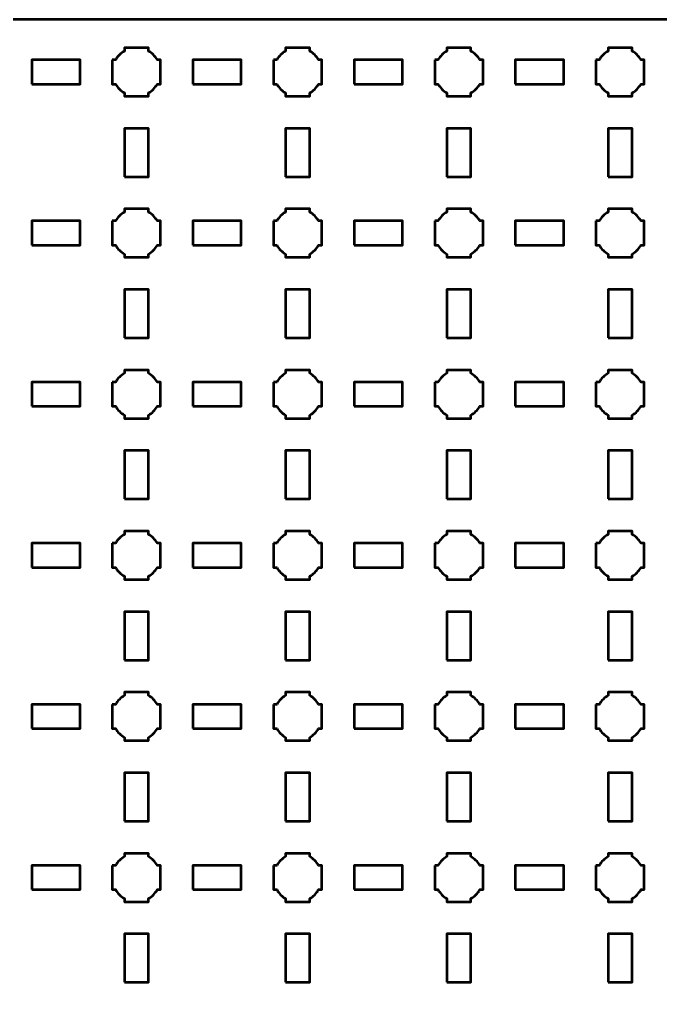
# Model space of a CAD drawing. Header units: centimetres. Extents: x -40.1 to 19.1, y -39.5 to 9.8.
# Drawn here: x -18.95 to -11, y -2.35 to 9.8 of the extents above; entities that cross this region are included whole.
import ezdxf

# ---------------------------------------------------------------- set-up
doc = ezdxf.new("R2010")
doc.units = ezdxf.units.CM
doc.header["$MEASUREMENT"] = 0
doc.layers.add('Layer 1', color=7, linetype='Continuous')

msp = doc.modelspace()

# ---------------------------------------------------------------- linework, layer by layer
at = {"layer": 'Layer 1', "color": 250, "lineweight": 53}
for points in [[(-18.8, 9), (-18.2, 9), (-18.2, 9.3), (-18.8, 9.3), (-18.8, 9)], [(-16.8, 9), (-16.2, 9), (-16.2, 9.3), (-16.8, 9.3), (-16.8, 9)], [(-14.8, 9), (-14.2, 9), (-14.2, 9.3), (-14.8, 9.3), (-14.8, 9)], [(-12.8, 9), (-12.2, 9), (-12.2, 9.3), (-12.8, 9.3), (-12.8, 9)], [(-17.65, 7.85), (-17.35, 7.85), (-17.35, 8.45), (-17.65, 8.45), (-17.65, 7.85)], [(-15.65, 7.85), (-15.35, 7.85), (-15.35, 8.45), (-15.65, 8.45), (-15.65, 7.85)], [(-13.65, 7.85), (-13.35, 7.85), (-13.35, 8.45), (-13.65, 8.45), (-13.65, 7.85)], [(-11.65, 7.85), (-11.35, 7.85), (-11.35, 8.45), (-11.65, 8.45), (-11.65, 7.85)], [(-18.8, 7), (-18.2, 7), (-18.2, 7.3), (-18.8, 7.3), (-18.8, 7)], [(-16.8, 7), (-16.2, 7), (-16.2, 7.3), (-16.8, 7.3), (-16.8, 7)], [(-14.8, 7), (-14.2, 7), (-14.2, 7.3), (-14.8, 7.3), (-14.8, 7)], [(-12.8, 7), (-12.2, 7), (-12.2, 7.3), (-12.8, 7.3), (-12.8, 7)], [(-17.65, 5.85), (-17.35, 5.85), (-17.35, 6.45), (-17.65, 6.45), (-17.65, 5.85)], [(-15.65, 5.85), (-15.35, 5.85), (-15.35, 6.45), (-15.65, 6.45), (-15.65, 5.85)], [(-13.65, 5.85), (-13.35, 5.85), (-13.35, 6.45), (-13.65, 6.45), (-13.65, 5.85)], [(-11.65, 5.85), (-11.35, 5.85), (-11.35, 6.45), (-11.65, 6.45), (-11.65, 5.85)], [(-18.8, 5), (-18.2, 5), (-18.2, 5.3), (-18.8, 5.3), (-18.8, 5)], [(-16.8, 5), (-16.2, 5), (-16.2, 5.3), (-16.8, 5.3), (-16.8, 5)], [(-14.8, 5), (-14.2, 5), (-14.2, 5.3), (-14.8, 5.3), (-14.8, 5)], [(-12.8, 5), (-12.2, 5), (-12.2, 5.3), (-12.8, 5.3), (-12.8, 5)], [(-17.65, 3.85), (-17.35, 3.85), (-17.35, 4.45), (-17.65, 4.45), (-17.65, 3.85)], [(-15.65, 3.85), (-15.35, 3.85), (-15.35, 4.45), (-15.65, 4.45), (-15.65, 3.85)], [(-13.65, 3.85), (-13.35, 3.85), (-13.35, 4.45), (-13.65, 4.45), (-13.65, 3.85)], [(-11.65, 3.85), (-11.35, 3.85), (-11.35, 4.45), (-11.65, 4.45), (-11.65, 3.85)], [(-18.8, 3), (-18.2, 3), (-18.2, 3.3), (-18.8, 3.3), (-18.8, 3)], [(-16.8, 3), (-16.2, 3), (-16.2, 3.3), (-16.8, 3.3), (-16.8, 3)], [(-14.8, 3), (-14.2, 3), (-14.2, 3.3), (-14.8, 3.3), (-14.8, 3)], [(-12.8, 3), (-12.2, 3), (-12.2, 3.3), (-12.8, 3.3), (-12.8, 3)], [(-17.65, 1.85), (-17.35, 1.85), (-17.35, 2.45), (-17.65, 2.45), (-17.65, 1.85)], [(-15.65, 1.85), (-15.35, 1.85), (-15.35, 2.45), (-15.65, 2.45), (-15.65, 1.85)], [(-13.65, 1.85), (-13.35, 1.85), (-13.35, 2.45), (-13.65, 2.45), (-13.65, 1.85)], [(-11.65, 1.85), (-11.35, 1.85), (-11.35, 2.45), (-11.65, 2.45), (-11.65, 1.85)], [(-18.8, 1), (-18.2, 1), (-18.2, 1.3), (-18.8, 1.3), (-18.8, 1)], [(-16.8, 1), (-16.2, 1), (-16.2, 1.3), (-16.8, 1.3), (-16.8, 1)], [(-14.8, 1), (-14.2, 1), (-14.2, 1.3), (-14.8, 1.3), (-14.8, 1)], [(-12.8, 1), (-12.2, 1), (-12.2, 1.3), (-12.8, 1.3), (-12.8, 1)], [(-17.65, -0.15), (-17.35, -0.15), (-17.35, 0.45), (-17.65, 0.45), (-17.65, -0.15)], [(-15.65, -0.15), (-15.35, -0.15), (-15.35, 0.45), (-15.65, 0.45), (-15.65, -0.15)], [(-13.65, -0.15), (-13.35, -0.15), (-13.35, 0.45), (-13.65, 0.45), (-13.65, -0.15)], [(-11.65, -0.15), (-11.35, -0.15), (-11.35, 0.45), (-11.65, 0.45), (-11.65, -0.15)], [(-18.8, -1), (-18.2, -1), (-18.2, -0.7), (-18.8, -0.7), (-18.8, -1)], [(-16.8, -1), (-16.2, -1), (-16.2, -0.7), (-16.8, -0.7), (-16.8, -1)], [(-14.8, -1), (-14.2, -1), (-14.2, -0.7), (-14.8, -0.7), (-14.8, -1)], [(-12.8, -1), (-12.2, -1), (-12.2, -0.7), (-12.8, -0.7), (-12.8, -1)], [(-17.65, -2.15), (-17.35, -2.15), (-17.35, -1.55), (-17.65, -1.55), (-17.65, -2.15)], [(-15.65, -2.15), (-15.35, -2.15), (-15.35, -1.55), (-15.65, -1.55), (-15.65, -2.15)], [(-13.65, -2.15), (-13.35, -2.15), (-13.35, -1.55), (-13.65, -1.55), (-13.65, -2.15)], [(-11.65, -2.15), (-11.35, -2.15), (-11.35, -1.55), (-11.65, -1.55), (-11.65, -2.15)]]:
    msp.add_lwpolyline(points, close=True, dxfattribs=at)
msp.add_open_spline([(-40.15, -39), (-40.15, -39), (-40.15, 9.3), (-40.15, 9.3), (-40.15, 9.3), (-40.15, 9.57609), (-39.92609, 9.8), (-39.65, 9.8), (-39.65, 9.8), (-39.65, 9.8), (18.65, 9.8), (18.65, 9.8), (18.65, 9.8), (18.92609, 9.8), (19.15, 9.57609), (19.15, 9.3), (19.15, 9.3), (19.15, 9.3), (19.15, -39), (19.15, -39), (19.15, -39), (19.15, -39.27609), (18.92609, -39.5), (18.65, -39.5), (18.65, -39.5), (18.65, -39.5), (-39.65, -39.5), (-39.65, -39.5), (-39.65, -39.5), (-39.92609, -39.5), (-40.15, -39.27609), (-40.15, -39)], degree=3, knots=[0, 0, 0, 0, 0.125, 0.125, 0.125, 0.125, 0.25, 0.25, 0.25, 0.25, 0.375, 0.375, 0.375, 0.375, 0.5, 0.5, 0.5, 0.5, 0.625, 0.625, 0.625, 0.625, 0.75, 0.75, 0.75, 0.75, 0.875, 0.875, 0.875, 0.875, 1, 1, 1, 1], dxfattribs=at)
at = {"layer": 'Layer 1', "lineweight": 53}
for points in [[(-17.8, 9.3), (-17.8, 9.3), (-17.75985, 9.3), (-17.75985, 9.3), (-17.75985, 9.3), (-17.7335, 9.34553), (-17.69553, 9.3835), (-17.65, 9.40985), (-17.65, 9.40985), (-17.65, 9.40985), (-17.65, 9.45), (-17.65, 9.45), (-17.65, 9.45), (-17.65, 9.45), (-17.5, 9.45), (-17.5, 9.45), (-17.5, 9.45), (-17.5, 9.45), (-17.35, 9.45), (-17.35, 9.45), (-17.35, 9.45), (-17.35, 9.45), (-17.35, 9.40985), (-17.35, 9.40985), (-17.35, 9.40985), (-17.30447, 9.3835), (-17.2665, 9.34553), (-17.24015, 9.3), (-17.24015, 9.3), (-17.24015, 9.3), (-17.2, 9.3), (-17.2, 9.3), (-17.2, 9.3), (-17.2, 9.3), (-17.2, 9.15), (-17.2, 9.15), (-17.2, 9.15), (-17.2, 9.15), (-17.2, 9), (-17.2, 9), (-17.2, 9), (-17.2, 9), (-17.24015, 9), (-17.24015, 9), (-17.24015, 9), (-17.2665, 8.95447), (-17.30447, 8.9165), (-17.35, 8.89015), (-17.35, 8.89015), (-17.35, 8.89015), (-17.35, 8.85), (-17.35, 8.85), (-17.35, 8.85), (-17.35, 8.85), (-17.5, 8.85), (-17.5, 8.85), (-17.5, 8.85), (-17.5, 8.85), (-17.65, 8.85), (-17.65, 8.85), (-17.65, 8.85), (-17.65, 8.85), (-17.65, 8.89015), (-17.65, 8.89015), (-17.65, 8.89015), (-17.69553, 8.9165), (-17.7335, 8.95447), (-17.75985, 9), (-17.75985, 9), (-17.75985, 9), (-17.8, 9), (-17.8, 9), (-17.8, 9), (-17.8, 9), (-17.8, 9.15), (-17.8, 9.15), (-17.8, 9.15), (-17.8, 9.15), (-17.8, 9.3), (-17.8, 9.3)], [(-15.8, 9.3), (-15.8, 9.3), (-15.75985, 9.3), (-15.75985, 9.3), (-15.75985, 9.3), (-15.7335, 9.34553), (-15.69553, 9.3835), (-15.65, 9.40985), (-15.65, 9.40985), (-15.65, 9.40985), (-15.65, 9.45), (-15.65, 9.45), (-15.65, 9.45), (-15.65, 9.45), (-15.5, 9.45), (-15.5, 9.45), (-15.5, 9.45), (-15.5, 9.45), (-15.35, 9.45), (-15.35, 9.45), (-15.35, 9.45), (-15.35, 9.45), (-15.35, 9.40985), (-15.35, 9.40985), (-15.35, 9.40985), (-15.30447, 9.3835), (-15.2665, 9.34553), (-15.24015, 9.3), (-15.24015, 9.3), (-15.24015, 9.3), (-15.2, 9.3), (-15.2, 9.3), (-15.2, 9.3), (-15.2, 9.3), (-15.2, 9.15), (-15.2, 9.15), (-15.2, 9.15), (-15.2, 9.15), (-15.2, 9), (-15.2, 9), (-15.2, 9), (-15.2, 9), (-15.24015, 9), (-15.24015, 9), (-15.24015, 9), (-15.2665, 8.95447), (-15.30447, 8.9165), (-15.35, 8.89015), (-15.35, 8.89015), (-15.35, 8.89015), (-15.35, 8.85), (-15.35, 8.85), (-15.35, 8.85), (-15.35, 8.85), (-15.5, 8.85), (-15.5, 8.85), (-15.5, 8.85), (-15.5, 8.85), (-15.65, 8.85), (-15.65, 8.85), (-15.65, 8.85), (-15.65, 8.85), (-15.65, 8.89015), (-15.65, 8.89015), (-15.65, 8.89015), (-15.69553, 8.9165), (-15.7335, 8.95447), (-15.75985, 9), (-15.75985, 9), (-15.75985, 9), (-15.8, 9), (-15.8, 9), (-15.8, 9), (-15.8, 9), (-15.8, 9.15), (-15.8, 9.15), (-15.8, 9.15), (-15.8, 9.15), (-15.8, 9.3), (-15.8, 9.3)], [(-13.8, 9.3), (-13.8, 9.3), (-13.75985, 9.3), (-13.75985, 9.3), (-13.75985, 9.3), (-13.7335, 9.34553), (-13.69553, 9.3835), (-13.65, 9.40985), (-13.65, 9.40985), (-13.65, 9.40985), (-13.65, 9.45), (-13.65, 9.45), (-13.65, 9.45), (-13.65, 9.45), (-13.5, 9.45), (-13.5, 9.45), (-13.5, 9.45), (-13.5, 9.45), (-13.35, 9.45), (-13.35, 9.45), (-13.35, 9.45), (-13.35, 9.45), (-13.35, 9.40985), (-13.35, 9.40985), (-13.35, 9.40985), (-13.30447, 9.3835), (-13.2665, 9.34553), (-13.24015, 9.3), (-13.24015, 9.3), (-13.24015, 9.3), (-13.2, 9.3), (-13.2, 9.3), (-13.2, 9.3), (-13.2, 9.3), (-13.2, 9.15), (-13.2, 9.15), (-13.2, 9.15), (-13.2, 9.15), (-13.2, 9), (-13.2, 9), (-13.2, 9), (-13.2, 9), (-13.24015, 9), (-13.24015, 9), (-13.24015, 9), (-13.2665, 8.95447), (-13.30447, 8.9165), (-13.35, 8.89015), (-13.35, 8.89015), (-13.35, 8.89015), (-13.35, 8.85), (-13.35, 8.85), (-13.35, 8.85), (-13.35, 8.85), (-13.5, 8.85), (-13.5, 8.85), (-13.5, 8.85), (-13.5, 8.85), (-13.65, 8.85), (-13.65, 8.85), (-13.65, 8.85), (-13.65, 8.85), (-13.65, 8.89015), (-13.65, 8.89015), (-13.65, 8.89015), (-13.69553, 8.9165), (-13.7335, 8.95447), (-13.75985, 9), (-13.75985, 9), (-13.75985, 9), (-13.8, 9), (-13.8, 9), (-13.8, 9), (-13.8, 9), (-13.8, 9.15), (-13.8, 9.15), (-13.8, 9.15), (-13.8, 9.15), (-13.8, 9.3), (-13.8, 9.3)], [(-11.8, 9.3), (-11.8, 9.3), (-11.75985, 9.3), (-11.75985, 9.3), (-11.75985, 9.3), (-11.7335, 9.34553), (-11.69553, 9.3835), (-11.65, 9.40985), (-11.65, 9.40985), (-11.65, 9.40985), (-11.65, 9.45), (-11.65, 9.45), (-11.65, 9.45), (-11.65, 9.45), (-11.5, 9.45), (-11.5, 9.45), (-11.5, 9.45), (-11.5, 9.45), (-11.35, 9.45), (-11.35, 9.45), (-11.35, 9.45), (-11.35, 9.45), (-11.35, 9.40985), (-11.35, 9.40985), (-11.35, 9.40985), (-11.30447, 9.3835), (-11.2665, 9.34553), (-11.24015, 9.3), (-11.24015, 9.3), (-11.24015, 9.3), (-11.2, 9.3), (-11.2, 9.3), (-11.2, 9.3), (-11.2, 9.3), (-11.2, 9.15), (-11.2, 9.15), (-11.2, 9.15), (-11.2, 9.15), (-11.2, 9), (-11.2, 9), (-11.2, 9), (-11.2, 9), (-11.24015, 9), (-11.24015, 9), (-11.24015, 9), (-11.2665, 8.95447), (-11.30447, 8.9165), (-11.35, 8.89015), (-11.35, 8.89015), (-11.35, 8.89015), (-11.35, 8.85), (-11.35, 8.85), (-11.35, 8.85), (-11.35, 8.85), (-11.5, 8.85), (-11.5, 8.85), (-11.5, 8.85), (-11.5, 8.85), (-11.65, 8.85), (-11.65, 8.85), (-11.65, 8.85), (-11.65, 8.85), (-11.65, 8.89015), (-11.65, 8.89015), (-11.65, 8.89015), (-11.69553, 8.9165), (-11.7335, 8.95447), (-11.75985, 9), (-11.75985, 9), (-11.75985, 9), (-11.8, 9), (-11.8, 9), (-11.8, 9), (-11.8, 9), (-11.8, 9.15), (-11.8, 9.15), (-11.8, 9.15), (-11.8, 9.15), (-11.8, 9.3), (-11.8, 9.3)], [(-17.8, 7.3), (-17.8, 7.3), (-17.75985, 7.3), (-17.75985, 7.3), (-17.75985, 7.3), (-17.7335, 7.34553), (-17.69553, 7.3835), (-17.65, 7.40985), (-17.65, 7.40985), (-17.65, 7.40985), (-17.65, 7.45), (-17.65, 7.45), (-17.65, 7.45), (-17.65, 7.45), (-17.5, 7.45), (-17.5, 7.45), (-17.5, 7.45), (-17.5, 7.45), (-17.35, 7.45), (-17.35, 7.45), (-17.35, 7.45), (-17.35, 7.45), (-17.35, 7.40985), (-17.35, 7.40985), (-17.35, 7.40985), (-17.30447, 7.3835), (-17.2665, 7.34553), (-17.24015, 7.3), (-17.24015, 7.3), (-17.24015, 7.3), (-17.2, 7.3), (-17.2, 7.3), (-17.2, 7.3), (-17.2, 7.3), (-17.2, 7.15), (-17.2, 7.15), (-17.2, 7.15), (-17.2, 7.15), (-17.2, 7), (-17.2, 7), (-17.2, 7), (-17.2, 7), (-17.24015, 7), (-17.24015, 7), (-17.24015, 7), (-17.2665, 6.95447), (-17.30447, 6.9165), (-17.35, 6.89015), (-17.35, 6.89015), (-17.35, 6.89015), (-17.35, 6.85), (-17.35, 6.85), (-17.35, 6.85), (-17.35, 6.85), (-17.5, 6.85), (-17.5, 6.85), (-17.5, 6.85), (-17.5, 6.85), (-17.65, 6.85), (-17.65, 6.85), (-17.65, 6.85), (-17.65, 6.85), (-17.65, 6.89015), (-17.65, 6.89015), (-17.65, 6.89015), (-17.69553, 6.9165), (-17.7335, 6.95447), (-17.75985, 7), (-17.75985, 7), (-17.75985, 7), (-17.8, 7), (-17.8, 7), (-17.8, 7), (-17.8, 7), (-17.8, 7.15), (-17.8, 7.15), (-17.8, 7.15), (-17.8, 7.15), (-17.8, 7.3), (-17.8, 7.3)], [(-15.8, 7.3), (-15.8, 7.3), (-15.75985, 7.3), (-15.75985, 7.3), (-15.75985, 7.3), (-15.7335, 7.34553), (-15.69553, 7.3835), (-15.65, 7.40985), (-15.65, 7.40985), (-15.65, 7.40985), (-15.65, 7.45), (-15.65, 7.45), (-15.65, 7.45), (-15.65, 7.45), (-15.5, 7.45), (-15.5, 7.45), (-15.5, 7.45), (-15.5, 7.45), (-15.35, 7.45), (-15.35, 7.45), (-15.35, 7.45), (-15.35, 7.45), (-15.35, 7.40985), (-15.35, 7.40985), (-15.35, 7.40985), (-15.30447, 7.3835), (-15.2665, 7.34553), (-15.24015, 7.3), (-15.24015, 7.3), (-15.24015, 7.3), (-15.2, 7.3), (-15.2, 7.3), (-15.2, 7.3), (-15.2, 7.3), (-15.2, 7.15), (-15.2, 7.15), (-15.2, 7.15), (-15.2, 7.15), (-15.2, 7), (-15.2, 7), (-15.2, 7), (-15.2, 7), (-15.24015, 7), (-15.24015, 7), (-15.24015, 7), (-15.2665, 6.95447), (-15.30447, 6.9165), (-15.35, 6.89015), (-15.35, 6.89015), (-15.35, 6.89015), (-15.35, 6.85), (-15.35, 6.85), (-15.35, 6.85), (-15.35, 6.85), (-15.5, 6.85), (-15.5, 6.85), (-15.5, 6.85), (-15.5, 6.85), (-15.65, 6.85), (-15.65, 6.85), (-15.65, 6.85), (-15.65, 6.85), (-15.65, 6.89015), (-15.65, 6.89015), (-15.65, 6.89015), (-15.69553, 6.9165), (-15.7335, 6.95447), (-15.75985, 7), (-15.75985, 7), (-15.75985, 7), (-15.8, 7), (-15.8, 7), (-15.8, 7), (-15.8, 7), (-15.8, 7.15), (-15.8, 7.15), (-15.8, 7.15), (-15.8, 7.15), (-15.8, 7.3), (-15.8, 7.3)], [(-13.8, 7.3), (-13.8, 7.3), (-13.75985, 7.3), (-13.75985, 7.3), (-13.75985, 7.3), (-13.7335, 7.34553), (-13.69553, 7.3835), (-13.65, 7.40985), (-13.65, 7.40985), (-13.65, 7.40985), (-13.65, 7.45), (-13.65, 7.45), (-13.65, 7.45), (-13.65, 7.45), (-13.5, 7.45), (-13.5, 7.45), (-13.5, 7.45), (-13.5, 7.45), (-13.35, 7.45), (-13.35, 7.45), (-13.35, 7.45), (-13.35, 7.45), (-13.35, 7.40985), (-13.35, 7.40985), (-13.35, 7.40985), (-13.30447, 7.3835), (-13.2665, 7.34553), (-13.24015, 7.3), (-13.24015, 7.3), (-13.24015, 7.3), (-13.2, 7.3), (-13.2, 7.3), (-13.2, 7.3), (-13.2, 7.3), (-13.2, 7.15), (-13.2, 7.15), (-13.2, 7.15), (-13.2, 7.15), (-13.2, 7), (-13.2, 7), (-13.2, 7), (-13.2, 7), (-13.24015, 7), (-13.24015, 7), (-13.24015, 7), (-13.2665, 6.95447), (-13.30447, 6.9165), (-13.35, 6.89015), (-13.35, 6.89015), (-13.35, 6.89015), (-13.35, 6.85), (-13.35, 6.85), (-13.35, 6.85), (-13.35, 6.85), (-13.5, 6.85), (-13.5, 6.85), (-13.5, 6.85), (-13.5, 6.85), (-13.65, 6.85), (-13.65, 6.85), (-13.65, 6.85), (-13.65, 6.85), (-13.65, 6.89015), (-13.65, 6.89015), (-13.65, 6.89015), (-13.69553, 6.9165), (-13.7335, 6.95447), (-13.75985, 7), (-13.75985, 7), (-13.75985, 7), (-13.8, 7), (-13.8, 7), (-13.8, 7), (-13.8, 7), (-13.8, 7.15), (-13.8, 7.15), (-13.8, 7.15), (-13.8, 7.15), (-13.8, 7.3), (-13.8, 7.3)], [(-11.8, 7.3), (-11.8, 7.3), (-11.75985, 7.3), (-11.75985, 7.3), (-11.75985, 7.3), (-11.7335, 7.34553), (-11.69553, 7.3835), (-11.65, 7.40985), (-11.65, 7.40985), (-11.65, 7.40985), (-11.65, 7.45), (-11.65, 7.45), (-11.65, 7.45), (-11.65, 7.45), (-11.5, 7.45), (-11.5, 7.45), (-11.5, 7.45), (-11.5, 7.45), (-11.35, 7.45), (-11.35, 7.45), (-11.35, 7.45), (-11.35, 7.45), (-11.35, 7.40985), (-11.35, 7.40985), (-11.35, 7.40985), (-11.30447, 7.3835), (-11.2665, 7.34553), (-11.24015, 7.3), (-11.24015, 7.3), (-11.24015, 7.3), (-11.2, 7.3), (-11.2, 7.3), (-11.2, 7.3), (-11.2, 7.3), (-11.2, 7.15), (-11.2, 7.15), (-11.2, 7.15), (-11.2, 7.15), (-11.2, 7), (-11.2, 7), (-11.2, 7), (-11.2, 7), (-11.24015, 7), (-11.24015, 7), (-11.24015, 7), (-11.2665, 6.95447), (-11.30447, 6.9165), (-11.35, 6.89015), (-11.35, 6.89015), (-11.35, 6.89015), (-11.35, 6.85), (-11.35, 6.85), (-11.35, 6.85), (-11.35, 6.85), (-11.5, 6.85), (-11.5, 6.85), (-11.5, 6.85), (-11.5, 6.85), (-11.65, 6.85), (-11.65, 6.85), (-11.65, 6.85), (-11.65, 6.85), (-11.65, 6.89015), (-11.65, 6.89015), (-11.65, 6.89015), (-11.69553, 6.9165), (-11.7335, 6.95447), (-11.75985, 7), (-11.75985, 7), (-11.75985, 7), (-11.8, 7), (-11.8, 7), (-11.8, 7), (-11.8, 7), (-11.8, 7.15), (-11.8, 7.15), (-11.8, 7.15), (-11.8, 7.15), (-11.8, 7.3), (-11.8, 7.3)], [(-17.8, 5.3), (-17.8, 5.3), (-17.75985, 5.3), (-17.75985, 5.3), (-17.75985, 5.3), (-17.7335, 5.34553), (-17.69553, 5.3835), (-17.65, 5.40985), (-17.65, 5.40985), (-17.65, 5.40985), (-17.65, 5.45), (-17.65, 5.45), (-17.65, 5.45), (-17.65, 5.45), (-17.5, 5.45), (-17.5, 5.45), (-17.5, 5.45), (-17.5, 5.45), (-17.35, 5.45), (-17.35, 5.45), (-17.35, 5.45), (-17.35, 5.45), (-17.35, 5.40985), (-17.35, 5.40985), (-17.35, 5.40985), (-17.30447, 5.3835), (-17.2665, 5.34553), (-17.24015, 5.3), (-17.24015, 5.3), (-17.24015, 5.3), (-17.2, 5.3), (-17.2, 5.3), (-17.2, 5.3), (-17.2, 5.3), (-17.2, 5.15), (-17.2, 5.15), (-17.2, 5.15), (-17.2, 5.15), (-17.2, 5), (-17.2, 5), (-17.2, 5), (-17.2, 5), (-17.24015, 5), (-17.24015, 5), (-17.24015, 5), (-17.2665, 4.95447), (-17.30447, 4.9165), (-17.35, 4.89015), (-17.35, 4.89015), (-17.35, 4.89015), (-17.35, 4.85), (-17.35, 4.85), (-17.35, 4.85), (-17.35, 4.85), (-17.5, 4.85), (-17.5, 4.85), (-17.5, 4.85), (-17.5, 4.85), (-17.65, 4.85), (-17.65, 4.85), (-17.65, 4.85), (-17.65, 4.85), (-17.65, 4.89015), (-17.65, 4.89015), (-17.65, 4.89015), (-17.69553, 4.9165), (-17.7335, 4.95447), (-17.75985, 5), (-17.75985, 5), (-17.75985, 5), (-17.8, 5), (-17.8, 5), (-17.8, 5), (-17.8, 5), (-17.8, 5.15), (-17.8, 5.15), (-17.8, 5.15), (-17.8, 5.15), (-17.8, 5.3), (-17.8, 5.3)], [(-15.8, 5.3), (-15.8, 5.3), (-15.75985, 5.3), (-15.75985, 5.3), (-15.75985, 5.3), (-15.7335, 5.34553), (-15.69553, 5.3835), (-15.65, 5.40985), (-15.65, 5.40985), (-15.65, 5.40985), (-15.65, 5.45), (-15.65, 5.45), (-15.65, 5.45), (-15.65, 5.45), (-15.5, 5.45), (-15.5, 5.45), (-15.5, 5.45), (-15.5, 5.45), (-15.35, 5.45), (-15.35, 5.45), (-15.35, 5.45), (-15.35, 5.45), (-15.35, 5.40985), (-15.35, 5.40985), (-15.35, 5.40985), (-15.30447, 5.3835), (-15.2665, 5.34553), (-15.24015, 5.3), (-15.24015, 5.3), (-15.24015, 5.3), (-15.2, 5.3), (-15.2, 5.3), (-15.2, 5.3), (-15.2, 5.3), (-15.2, 5.15), (-15.2, 5.15), (-15.2, 5.15), (-15.2, 5.15), (-15.2, 5), (-15.2, 5), (-15.2, 5), (-15.2, 5), (-15.24015, 5), (-15.24015, 5), (-15.24015, 5), (-15.2665, 4.95447), (-15.30447, 4.9165), (-15.35, 4.89015), (-15.35, 4.89015), (-15.35, 4.89015), (-15.35, 4.85), (-15.35, 4.85), (-15.35, 4.85), (-15.35, 4.85), (-15.5, 4.85), (-15.5, 4.85), (-15.5, 4.85), (-15.5, 4.85), (-15.65, 4.85), (-15.65, 4.85), (-15.65, 4.85), (-15.65, 4.85), (-15.65, 4.89015), (-15.65, 4.89015), (-15.65, 4.89015), (-15.69553, 4.9165), (-15.7335, 4.95447), (-15.75985, 5), (-15.75985, 5), (-15.75985, 5), (-15.8, 5), (-15.8, 5), (-15.8, 5), (-15.8, 5), (-15.8, 5.15), (-15.8, 5.15), (-15.8, 5.15), (-15.8, 5.15), (-15.8, 5.3), (-15.8, 5.3)], [(-13.8, 5.3), (-13.8, 5.3), (-13.75985, 5.3), (-13.75985, 5.3), (-13.75985, 5.3), (-13.7335, 5.34553), (-13.69553, 5.3835), (-13.65, 5.40985), (-13.65, 5.40985), (-13.65, 5.40985), (-13.65, 5.45), (-13.65, 5.45), (-13.65, 5.45), (-13.65, 5.45), (-13.5, 5.45), (-13.5, 5.45), (-13.5, 5.45), (-13.5, 5.45), (-13.35, 5.45), (-13.35, 5.45), (-13.35, 5.45), (-13.35, 5.45), (-13.35, 5.40985), (-13.35, 5.40985), (-13.35, 5.40985), (-13.30447, 5.3835), (-13.2665, 5.34553), (-13.24015, 5.3), (-13.24015, 5.3), (-13.24015, 5.3), (-13.2, 5.3), (-13.2, 5.3), (-13.2, 5.3), (-13.2, 5.3), (-13.2, 5.15), (-13.2, 5.15), (-13.2, 5.15), (-13.2, 5.15), (-13.2, 5), (-13.2, 5), (-13.2, 5), (-13.2, 5), (-13.24015, 5), (-13.24015, 5), (-13.24015, 5), (-13.2665, 4.95447), (-13.30447, 4.9165), (-13.35, 4.89015), (-13.35, 4.89015), (-13.35, 4.89015), (-13.35, 4.85), (-13.35, 4.85), (-13.35, 4.85), (-13.35, 4.85), (-13.5, 4.85), (-13.5, 4.85), (-13.5, 4.85), (-13.5, 4.85), (-13.65, 4.85), (-13.65, 4.85), (-13.65, 4.85), (-13.65, 4.85), (-13.65, 4.89015), (-13.65, 4.89015), (-13.65, 4.89015), (-13.69553, 4.9165), (-13.7335, 4.95447), (-13.75985, 5), (-13.75985, 5), (-13.75985, 5), (-13.8, 5), (-13.8, 5), (-13.8, 5), (-13.8, 5), (-13.8, 5.15), (-13.8, 5.15), (-13.8, 5.15), (-13.8, 5.15), (-13.8, 5.3), (-13.8, 5.3)], [(-11.8, 5.3), (-11.8, 5.3), (-11.75985, 5.3), (-11.75985, 5.3), (-11.75985, 5.3), (-11.7335, 5.34553), (-11.69553, 5.3835), (-11.65, 5.40985), (-11.65, 5.40985), (-11.65, 5.40985), (-11.65, 5.45), (-11.65, 5.45), (-11.65, 5.45), (-11.65, 5.45), (-11.5, 5.45), (-11.5, 5.45), (-11.5, 5.45), (-11.5, 5.45), (-11.35, 5.45), (-11.35, 5.45), (-11.35, 5.45), (-11.35, 5.45), (-11.35, 5.40985), (-11.35, 5.40985), (-11.35, 5.40985), (-11.30447, 5.3835), (-11.2665, 5.34553), (-11.24015, 5.3), (-11.24015, 5.3), (-11.24015, 5.3), (-11.2, 5.3), (-11.2, 5.3), (-11.2, 5.3), (-11.2, 5.3), (-11.2, 5.15), (-11.2, 5.15), (-11.2, 5.15), (-11.2, 5.15), (-11.2, 5), (-11.2, 5), (-11.2, 5), (-11.2, 5), (-11.24015, 5), (-11.24015, 5), (-11.24015, 5), (-11.2665, 4.95447), (-11.30447, 4.9165), (-11.35, 4.89015), (-11.35, 4.89015), (-11.35, 4.89015), (-11.35, 4.85), (-11.35, 4.85), (-11.35, 4.85), (-11.35, 4.85), (-11.5, 4.85), (-11.5, 4.85), (-11.5, 4.85), (-11.5, 4.85), (-11.65, 4.85), (-11.65, 4.85), (-11.65, 4.85), (-11.65, 4.85), (-11.65, 4.89015), (-11.65, 4.89015), (-11.65, 4.89015), (-11.69553, 4.9165), (-11.7335, 4.95447), (-11.75985, 5), (-11.75985, 5), (-11.75985, 5), (-11.8, 5), (-11.8, 5), (-11.8, 5), (-11.8, 5), (-11.8, 5.15), (-11.8, 5.15), (-11.8, 5.15), (-11.8, 5.15), (-11.8, 5.3), (-11.8, 5.3)], [(-17.8, 3.3), (-17.8, 3.3), (-17.75985, 3.3), (-17.75985, 3.3), (-17.75985, 3.3), (-17.7335, 3.34553), (-17.69553, 3.3835), (-17.65, 3.40985), (-17.65, 3.40985), (-17.65, 3.40985), (-17.65, 3.45), (-17.65, 3.45), (-17.65, 3.45), (-17.65, 3.45), (-17.5, 3.45), (-17.5, 3.45), (-17.5, 3.45), (-17.5, 3.45), (-17.35, 3.45), (-17.35, 3.45), (-17.35, 3.45), (-17.35, 3.45), (-17.35, 3.40985), (-17.35, 3.40985), (-17.35, 3.40985), (-17.30447, 3.3835), (-17.2665, 3.34553), (-17.24015, 3.3), (-17.24015, 3.3), (-17.24015, 3.3), (-17.2, 3.3), (-17.2, 3.3), (-17.2, 3.3), (-17.2, 3.3), (-17.2, 3.15), (-17.2, 3.15), (-17.2, 3.15), (-17.2, 3.15), (-17.2, 3), (-17.2, 3), (-17.2, 3), (-17.2, 3), (-17.24015, 3), (-17.24015, 3), (-17.24015, 3), (-17.2665, 2.95447), (-17.30447, 2.9165), (-17.35, 2.89015), (-17.35, 2.89015), (-17.35, 2.89015), (-17.35, 2.85), (-17.35, 2.85), (-17.35, 2.85), (-17.35, 2.85), (-17.5, 2.85), (-17.5, 2.85), (-17.5, 2.85), (-17.5, 2.85), (-17.65, 2.85), (-17.65, 2.85), (-17.65, 2.85), (-17.65, 2.85), (-17.65, 2.89015), (-17.65, 2.89015), (-17.65, 2.89015), (-17.69553, 2.9165), (-17.7335, 2.95447), (-17.75985, 3), (-17.75985, 3), (-17.75985, 3), (-17.8, 3), (-17.8, 3), (-17.8, 3), (-17.8, 3), (-17.8, 3.15), (-17.8, 3.15), (-17.8, 3.15), (-17.8, 3.15), (-17.8, 3.3), (-17.8, 3.3)], [(-15.8, 3.3), (-15.8, 3.3), (-15.75985, 3.3), (-15.75985, 3.3), (-15.75985, 3.3), (-15.7335, 3.34553), (-15.69553, 3.3835), (-15.65, 3.40985), (-15.65, 3.40985), (-15.65, 3.40985), (-15.65, 3.45), (-15.65, 3.45), (-15.65, 3.45), (-15.65, 3.45), (-15.5, 3.45), (-15.5, 3.45), (-15.5, 3.45), (-15.5, 3.45), (-15.35, 3.45), (-15.35, 3.45), (-15.35, 3.45), (-15.35, 3.45), (-15.35, 3.40985), (-15.35, 3.40985), (-15.35, 3.40985), (-15.30447, 3.3835), (-15.2665, 3.34553), (-15.24015, 3.3), (-15.24015, 3.3), (-15.24015, 3.3), (-15.2, 3.3), (-15.2, 3.3), (-15.2, 3.3), (-15.2, 3.3), (-15.2, 3.15), (-15.2, 3.15), (-15.2, 3.15), (-15.2, 3.15), (-15.2, 3), (-15.2, 3), (-15.2, 3), (-15.2, 3), (-15.24015, 3), (-15.24015, 3), (-15.24015, 3), (-15.2665, 2.95447), (-15.30447, 2.9165), (-15.35, 2.89015), (-15.35, 2.89015), (-15.35, 2.89015), (-15.35, 2.85), (-15.35, 2.85), (-15.35, 2.85), (-15.35, 2.85), (-15.5, 2.85), (-15.5, 2.85), (-15.5, 2.85), (-15.5, 2.85), (-15.65, 2.85), (-15.65, 2.85), (-15.65, 2.85), (-15.65, 2.85), (-15.65, 2.89015), (-15.65, 2.89015), (-15.65, 2.89015), (-15.69553, 2.9165), (-15.7335, 2.95447), (-15.75985, 3), (-15.75985, 3), (-15.75985, 3), (-15.8, 3), (-15.8, 3), (-15.8, 3), (-15.8, 3), (-15.8, 3.15), (-15.8, 3.15), (-15.8, 3.15), (-15.8, 3.15), (-15.8, 3.3), (-15.8, 3.3)], [(-13.8, 3.3), (-13.8, 3.3), (-13.75985, 3.3), (-13.75985, 3.3), (-13.75985, 3.3), (-13.7335, 3.34553), (-13.69553, 3.3835), (-13.65, 3.40985), (-13.65, 3.40985), (-13.65, 3.40985), (-13.65, 3.45), (-13.65, 3.45), (-13.65, 3.45), (-13.65, 3.45), (-13.5, 3.45), (-13.5, 3.45), (-13.5, 3.45), (-13.5, 3.45), (-13.35, 3.45), (-13.35, 3.45), (-13.35, 3.45), (-13.35, 3.45), (-13.35, 3.40985), (-13.35, 3.40985), (-13.35, 3.40985), (-13.30447, 3.3835), (-13.2665, 3.34553), (-13.24015, 3.3), (-13.24015, 3.3), (-13.24015, 3.3), (-13.2, 3.3), (-13.2, 3.3), (-13.2, 3.3), (-13.2, 3.3), (-13.2, 3.15), (-13.2, 3.15), (-13.2, 3.15), (-13.2, 3.15), (-13.2, 3), (-13.2, 3), (-13.2, 3), (-13.2, 3), (-13.24015, 3), (-13.24015, 3), (-13.24015, 3), (-13.2665, 2.95447), (-13.30447, 2.9165), (-13.35, 2.89015), (-13.35, 2.89015), (-13.35, 2.89015), (-13.35, 2.85), (-13.35, 2.85), (-13.35, 2.85), (-13.35, 2.85), (-13.5, 2.85), (-13.5, 2.85), (-13.5, 2.85), (-13.5, 2.85), (-13.65, 2.85), (-13.65, 2.85), (-13.65, 2.85), (-13.65, 2.85), (-13.65, 2.89015), (-13.65, 2.89015), (-13.65, 2.89015), (-13.69553, 2.9165), (-13.7335, 2.95447), (-13.75985, 3), (-13.75985, 3), (-13.75985, 3), (-13.8, 3), (-13.8, 3), (-13.8, 3), (-13.8, 3), (-13.8, 3.15), (-13.8, 3.15), (-13.8, 3.15), (-13.8, 3.15), (-13.8, 3.3), (-13.8, 3.3)], [(-11.8, 3.3), (-11.8, 3.3), (-11.75985, 3.3), (-11.75985, 3.3), (-11.75985, 3.3), (-11.7335, 3.34553), (-11.69553, 3.3835), (-11.65, 3.40985), (-11.65, 3.40985), (-11.65, 3.40985), (-11.65, 3.45), (-11.65, 3.45), (-11.65, 3.45), (-11.65, 3.45), (-11.5, 3.45), (-11.5, 3.45), (-11.5, 3.45), (-11.5, 3.45), (-11.35, 3.45), (-11.35, 3.45), (-11.35, 3.45), (-11.35, 3.45), (-11.35, 3.40985), (-11.35, 3.40985), (-11.35, 3.40985), (-11.30447, 3.3835), (-11.2665, 3.34553), (-11.24015, 3.3), (-11.24015, 3.3), (-11.24015, 3.3), (-11.2, 3.3), (-11.2, 3.3), (-11.2, 3.3), (-11.2, 3.3), (-11.2, 3.15), (-11.2, 3.15), (-11.2, 3.15), (-11.2, 3.15), (-11.2, 3), (-11.2, 3), (-11.2, 3), (-11.2, 3), (-11.24015, 3), (-11.24015, 3), (-11.24015, 3), (-11.2665, 2.95447), (-11.30447, 2.9165), (-11.35, 2.89015), (-11.35, 2.89015), (-11.35, 2.89015), (-11.35, 2.85), (-11.35, 2.85), (-11.35, 2.85), (-11.35, 2.85), (-11.5, 2.85), (-11.5, 2.85), (-11.5, 2.85), (-11.5, 2.85), (-11.65, 2.85), (-11.65, 2.85), (-11.65, 2.85), (-11.65, 2.85), (-11.65, 2.89015), (-11.65, 2.89015), (-11.65, 2.89015), (-11.69553, 2.9165), (-11.7335, 2.95447), (-11.75985, 3), (-11.75985, 3), (-11.75985, 3), (-11.8, 3), (-11.8, 3), (-11.8, 3), (-11.8, 3), (-11.8, 3.15), (-11.8, 3.15), (-11.8, 3.15), (-11.8, 3.15), (-11.8, 3.3), (-11.8, 3.3)], [(-17.8, 1.3), (-17.8, 1.3), (-17.75985, 1.3), (-17.75985, 1.3), (-17.75985, 1.3), (-17.7335, 1.34553), (-17.69553, 1.3835), (-17.65, 1.40985), (-17.65, 1.40985), (-17.65, 1.40985), (-17.65, 1.45), (-17.65, 1.45), (-17.65, 1.45), (-17.65, 1.45), (-17.5, 1.45), (-17.5, 1.45), (-17.5, 1.45), (-17.5, 1.45), (-17.35, 1.45), (-17.35, 1.45), (-17.35, 1.45), (-17.35, 1.45), (-17.35, 1.40985), (-17.35, 1.40985), (-17.35, 1.40985), (-17.30447, 1.3835), (-17.2665, 1.34553), (-17.24015, 1.3), (-17.24015, 1.3), (-17.24015, 1.3), (-17.2, 1.3), (-17.2, 1.3), (-17.2, 1.3), (-17.2, 1.3), (-17.2, 1.15), (-17.2, 1.15), (-17.2, 1.15), (-17.2, 1.15), (-17.2, 1), (-17.2, 1), (-17.2, 1), (-17.2, 1), (-17.24015, 1), (-17.24015, 1), (-17.24015, 1), (-17.2665, 0.95447), (-17.30447, 0.9165), (-17.35, 0.89015), (-17.35, 0.89015), (-17.35, 0.89015), (-17.35, 0.85), (-17.35, 0.85), (-17.35, 0.85), (-17.35, 0.85), (-17.5, 0.85), (-17.5, 0.85), (-17.5, 0.85), (-17.5, 0.85), (-17.65, 0.85), (-17.65, 0.85), (-17.65, 0.85), (-17.65, 0.85), (-17.65, 0.89015), (-17.65, 0.89015), (-17.65, 0.89015), (-17.69553, 0.9165), (-17.7335, 0.95447), (-17.75985, 1), (-17.75985, 1), (-17.75985, 1), (-17.8, 1), (-17.8, 1), (-17.8, 1), (-17.8, 1), (-17.8, 1.15), (-17.8, 1.15), (-17.8, 1.15), (-17.8, 1.15), (-17.8, 1.3), (-17.8, 1.3)], [(-15.8, 1.3), (-15.8, 1.3), (-15.75985, 1.3), (-15.75985, 1.3), (-15.75985, 1.3), (-15.7335, 1.34553), (-15.69553, 1.3835), (-15.65, 1.40985), (-15.65, 1.40985), (-15.65, 1.40985), (-15.65, 1.45), (-15.65, 1.45), (-15.65, 1.45), (-15.65, 1.45), (-15.5, 1.45), (-15.5, 1.45), (-15.5, 1.45), (-15.5, 1.45), (-15.35, 1.45), (-15.35, 1.45), (-15.35, 1.45), (-15.35, 1.45), (-15.35, 1.40985), (-15.35, 1.40985), (-15.35, 1.40985), (-15.30447, 1.3835), (-15.2665, 1.34553), (-15.24015, 1.3), (-15.24015, 1.3), (-15.24015, 1.3), (-15.2, 1.3), (-15.2, 1.3), (-15.2, 1.3), (-15.2, 1.3), (-15.2, 1.15), (-15.2, 1.15), (-15.2, 1.15), (-15.2, 1.15), (-15.2, 1), (-15.2, 1), (-15.2, 1), (-15.2, 1), (-15.24015, 1), (-15.24015, 1), (-15.24015, 1), (-15.2665, 0.95447), (-15.30447, 0.9165), (-15.35, 0.89015), (-15.35, 0.89015), (-15.35, 0.89015), (-15.35, 0.85), (-15.35, 0.85), (-15.35, 0.85), (-15.35, 0.85), (-15.5, 0.85), (-15.5, 0.85), (-15.5, 0.85), (-15.5, 0.85), (-15.65, 0.85), (-15.65, 0.85), (-15.65, 0.85), (-15.65, 0.85), (-15.65, 0.89015), (-15.65, 0.89015), (-15.65, 0.89015), (-15.69553, 0.9165), (-15.7335, 0.95447), (-15.75985, 1), (-15.75985, 1), (-15.75985, 1), (-15.8, 1), (-15.8, 1), (-15.8, 1), (-15.8, 1), (-15.8, 1.15), (-15.8, 1.15), (-15.8, 1.15), (-15.8, 1.15), (-15.8, 1.3), (-15.8, 1.3)], [(-13.8, 1.3), (-13.8, 1.3), (-13.75985, 1.3), (-13.75985, 1.3), (-13.75985, 1.3), (-13.7335, 1.34553), (-13.69553, 1.3835), (-13.65, 1.40985), (-13.65, 1.40985), (-13.65, 1.40985), (-13.65, 1.45), (-13.65, 1.45), (-13.65, 1.45), (-13.65, 1.45), (-13.5, 1.45), (-13.5, 1.45), (-13.5, 1.45), (-13.5, 1.45), (-13.35, 1.45), (-13.35, 1.45), (-13.35, 1.45), (-13.35, 1.45), (-13.35, 1.40985), (-13.35, 1.40985), (-13.35, 1.40985), (-13.30447, 1.3835), (-13.2665, 1.34553), (-13.24015, 1.3), (-13.24015, 1.3), (-13.24015, 1.3), (-13.2, 1.3), (-13.2, 1.3), (-13.2, 1.3), (-13.2, 1.3), (-13.2, 1.15), (-13.2, 1.15), (-13.2, 1.15), (-13.2, 1.15), (-13.2, 1), (-13.2, 1), (-13.2, 1), (-13.2, 1), (-13.24015, 1), (-13.24015, 1), (-13.24015, 1), (-13.2665, 0.95447), (-13.30447, 0.9165), (-13.35, 0.89015), (-13.35, 0.89015), (-13.35, 0.89015), (-13.35, 0.85), (-13.35, 0.85), (-13.35, 0.85), (-13.35, 0.85), (-13.5, 0.85), (-13.5, 0.85), (-13.5, 0.85), (-13.5, 0.85), (-13.65, 0.85), (-13.65, 0.85), (-13.65, 0.85), (-13.65, 0.85), (-13.65, 0.89015), (-13.65, 0.89015), (-13.65, 0.89015), (-13.69553, 0.9165), (-13.7335, 0.95447), (-13.75985, 1), (-13.75985, 1), (-13.75985, 1), (-13.8, 1), (-13.8, 1), (-13.8, 1), (-13.8, 1), (-13.8, 1.15), (-13.8, 1.15), (-13.8, 1.15), (-13.8, 1.15), (-13.8, 1.3), (-13.8, 1.3)], [(-11.8, 1.3), (-11.8, 1.3), (-11.75985, 1.3), (-11.75985, 1.3), (-11.75985, 1.3), (-11.7335, 1.34553), (-11.69553, 1.3835), (-11.65, 1.40985), (-11.65, 1.40985), (-11.65, 1.40985), (-11.65, 1.45), (-11.65, 1.45), (-11.65, 1.45), (-11.65, 1.45), (-11.5, 1.45), (-11.5, 1.45), (-11.5, 1.45), (-11.5, 1.45), (-11.35, 1.45), (-11.35, 1.45), (-11.35, 1.45), (-11.35, 1.45), (-11.35, 1.40985), (-11.35, 1.40985), (-11.35, 1.40985), (-11.30447, 1.3835), (-11.2665, 1.34553), (-11.24015, 1.3), (-11.24015, 1.3), (-11.24015, 1.3), (-11.2, 1.3), (-11.2, 1.3), (-11.2, 1.3), (-11.2, 1.3), (-11.2, 1.15), (-11.2, 1.15), (-11.2, 1.15), (-11.2, 1.15), (-11.2, 1), (-11.2, 1), (-11.2, 1), (-11.2, 1), (-11.24015, 1), (-11.24015, 1), (-11.24015, 1), (-11.2665, 0.95447), (-11.30447, 0.9165), (-11.35, 0.89015), (-11.35, 0.89015), (-11.35, 0.89015), (-11.35, 0.85), (-11.35, 0.85), (-11.35, 0.85), (-11.35, 0.85), (-11.5, 0.85), (-11.5, 0.85), (-11.5, 0.85), (-11.5, 0.85), (-11.65, 0.85), (-11.65, 0.85), (-11.65, 0.85), (-11.65, 0.85), (-11.65, 0.89015), (-11.65, 0.89015), (-11.65, 0.89015), (-11.69553, 0.9165), (-11.7335, 0.95447), (-11.75985, 1), (-11.75985, 1), (-11.75985, 1), (-11.8, 1), (-11.8, 1), (-11.8, 1), (-11.8, 1), (-11.8, 1.15), (-11.8, 1.15), (-11.8, 1.15), (-11.8, 1.15), (-11.8, 1.3), (-11.8, 1.3)], [(-17.8, -0.7), (-17.8, -0.7), (-17.75985, -0.7), (-17.75985, -0.7), (-17.75985, -0.7), (-17.7335, -0.65447), (-17.69553, -0.6165), (-17.65, -0.59015), (-17.65, -0.59015), (-17.65, -0.59015), (-17.65, -0.55), (-17.65, -0.55), (-17.65, -0.55), (-17.65, -0.55), (-17.5, -0.55), (-17.5, -0.55), (-17.5, -0.55), (-17.5, -0.55), (-17.35, -0.55), (-17.35, -0.55), (-17.35, -0.55), (-17.35, -0.55), (-17.35, -0.59015), (-17.35, -0.59015), (-17.35, -0.59015), (-17.30447, -0.6165), (-17.2665, -0.65447), (-17.24015, -0.7), (-17.24015, -0.7), (-17.24015, -0.7), (-17.2, -0.7), (-17.2, -0.7), (-17.2, -0.7), (-17.2, -0.7), (-17.2, -0.85), (-17.2, -0.85), (-17.2, -0.85), (-17.2, -0.85), (-17.2, -1), (-17.2, -1), (-17.2, -1), (-17.2, -1), (-17.24015, -1), (-17.24015, -1), (-17.24015, -1), (-17.2665, -1.04553), (-17.30447, -1.0835), (-17.35, -1.10985), (-17.35, -1.10985), (-17.35, -1.10985), (-17.35, -1.15), (-17.35, -1.15), (-17.35, -1.15), (-17.35, -1.15), (-17.5, -1.15), (-17.5, -1.15), (-17.5, -1.15), (-17.5, -1.15), (-17.65, -1.15), (-17.65, -1.15), (-17.65, -1.15), (-17.65, -1.15), (-17.65, -1.10985), (-17.65, -1.10985), (-17.65, -1.10985), (-17.69553, -1.0835), (-17.7335, -1.04553), (-17.75985, -1), (-17.75985, -1), (-17.75985, -1), (-17.8, -1), (-17.8, -1), (-17.8, -1), (-17.8, -1), (-17.8, -0.85), (-17.8, -0.85), (-17.8, -0.85), (-17.8, -0.85), (-17.8, -0.7), (-17.8, -0.7)], [(-15.8, -0.7), (-15.8, -0.7), (-15.75985, -0.7), (-15.75985, -0.7), (-15.75985, -0.7), (-15.7335, -0.65447), (-15.69553, -0.6165), (-15.65, -0.59015), (-15.65, -0.59015), (-15.65, -0.59015), (-15.65, -0.55), (-15.65, -0.55), (-15.65, -0.55), (-15.65, -0.55), (-15.5, -0.55), (-15.5, -0.55), (-15.5, -0.55), (-15.5, -0.55), (-15.35, -0.55), (-15.35, -0.55), (-15.35, -0.55), (-15.35, -0.55), (-15.35, -0.59015), (-15.35, -0.59015), (-15.35, -0.59015), (-15.30447, -0.6165), (-15.2665, -0.65447), (-15.24015, -0.7), (-15.24015, -0.7), (-15.24015, -0.7), (-15.2, -0.7), (-15.2, -0.7), (-15.2, -0.7), (-15.2, -0.7), (-15.2, -0.85), (-15.2, -0.85), (-15.2, -0.85), (-15.2, -0.85), (-15.2, -1), (-15.2, -1), (-15.2, -1), (-15.2, -1), (-15.24015, -1), (-15.24015, -1), (-15.24015, -1), (-15.2665, -1.04553), (-15.30447, -1.0835), (-15.35, -1.10985), (-15.35, -1.10985), (-15.35, -1.10985), (-15.35, -1.15), (-15.35, -1.15), (-15.35, -1.15), (-15.35, -1.15), (-15.5, -1.15), (-15.5, -1.15), (-15.5, -1.15), (-15.5, -1.15), (-15.65, -1.15), (-15.65, -1.15), (-15.65, -1.15), (-15.65, -1.15), (-15.65, -1.10985), (-15.65, -1.10985), (-15.65, -1.10985), (-15.69553, -1.0835), (-15.7335, -1.04553), (-15.75985, -1), (-15.75985, -1), (-15.75985, -1), (-15.8, -1), (-15.8, -1), (-15.8, -1), (-15.8, -1), (-15.8, -0.85), (-15.8, -0.85), (-15.8, -0.85), (-15.8, -0.85), (-15.8, -0.7), (-15.8, -0.7)], [(-13.8, -0.7), (-13.8, -0.7), (-13.75985, -0.7), (-13.75985, -0.7), (-13.75985, -0.7), (-13.7335, -0.65447), (-13.69553, -0.6165), (-13.65, -0.59015), (-13.65, -0.59015), (-13.65, -0.59015), (-13.65, -0.55), (-13.65, -0.55), (-13.65, -0.55), (-13.65, -0.55), (-13.5, -0.55), (-13.5, -0.55), (-13.5, -0.55), (-13.5, -0.55), (-13.35, -0.55), (-13.35, -0.55), (-13.35, -0.55), (-13.35, -0.55), (-13.35, -0.59015), (-13.35, -0.59015), (-13.35, -0.59015), (-13.30447, -0.6165), (-13.2665, -0.65447), (-13.24015, -0.7), (-13.24015, -0.7), (-13.24015, -0.7), (-13.2, -0.7), (-13.2, -0.7), (-13.2, -0.7), (-13.2, -0.7), (-13.2, -0.85), (-13.2, -0.85), (-13.2, -0.85), (-13.2, -0.85), (-13.2, -1), (-13.2, -1), (-13.2, -1), (-13.2, -1), (-13.24015, -1), (-13.24015, -1), (-13.24015, -1), (-13.2665, -1.04553), (-13.30447, -1.0835), (-13.35, -1.10985), (-13.35, -1.10985), (-13.35, -1.10985), (-13.35, -1.15), (-13.35, -1.15), (-13.35, -1.15), (-13.35, -1.15), (-13.5, -1.15), (-13.5, -1.15), (-13.5, -1.15), (-13.5, -1.15), (-13.65, -1.15), (-13.65, -1.15), (-13.65, -1.15), (-13.65, -1.15), (-13.65, -1.10985), (-13.65, -1.10985), (-13.65, -1.10985), (-13.69553, -1.0835), (-13.7335, -1.04553), (-13.75985, -1), (-13.75985, -1), (-13.75985, -1), (-13.8, -1), (-13.8, -1), (-13.8, -1), (-13.8, -1), (-13.8, -0.85), (-13.8, -0.85), (-13.8, -0.85), (-13.8, -0.85), (-13.8, -0.7), (-13.8, -0.7)], [(-11.8, -0.7), (-11.8, -0.7), (-11.75985, -0.7), (-11.75985, -0.7), (-11.75985, -0.7), (-11.7335, -0.65447), (-11.69553, -0.6165), (-11.65, -0.59015), (-11.65, -0.59015), (-11.65, -0.59015), (-11.65, -0.55), (-11.65, -0.55), (-11.65, -0.55), (-11.65, -0.55), (-11.5, -0.55), (-11.5, -0.55), (-11.5, -0.55), (-11.5, -0.55), (-11.35, -0.55), (-11.35, -0.55), (-11.35, -0.55), (-11.35, -0.55), (-11.35, -0.59015), (-11.35, -0.59015), (-11.35, -0.59015), (-11.30447, -0.6165), (-11.2665, -0.65447), (-11.24015, -0.7), (-11.24015, -0.7), (-11.24015, -0.7), (-11.2, -0.7), (-11.2, -0.7), (-11.2, -0.7), (-11.2, -0.7), (-11.2, -0.85), (-11.2, -0.85), (-11.2, -0.85), (-11.2, -0.85), (-11.2, -1), (-11.2, -1), (-11.2, -1), (-11.2, -1), (-11.24015, -1), (-11.24015, -1), (-11.24015, -1), (-11.2665, -1.04553), (-11.30447, -1.0835), (-11.35, -1.10985), (-11.35, -1.10985), (-11.35, -1.10985), (-11.35, -1.15), (-11.35, -1.15), (-11.35, -1.15), (-11.35, -1.15), (-11.5, -1.15), (-11.5, -1.15), (-11.5, -1.15), (-11.5, -1.15), (-11.65, -1.15), (-11.65, -1.15), (-11.65, -1.15), (-11.65, -1.15), (-11.65, -1.10985), (-11.65, -1.10985), (-11.65, -1.10985), (-11.69553, -1.0835), (-11.7335, -1.04553), (-11.75985, -1), (-11.75985, -1), (-11.75985, -1), (-11.8, -1), (-11.8, -1), (-11.8, -1), (-11.8, -1), (-11.8, -0.85), (-11.8, -0.85), (-11.8, -0.85), (-11.8, -0.85), (-11.8, -0.7), (-11.8, -0.7)]]:
    msp.add_open_spline(points, degree=3, knots=[0, 0, 0, 0, 0.05, 0.05, 0.05, 0.05, 0.1, 0.1, 0.1, 0.1, 0.15, 0.15, 0.15, 0.15, 0.2, 0.2, 0.2, 0.2, 0.25, 0.25, 0.25, 0.25, 0.3, 0.3, 0.3, 0.3, 0.35, 0.35, 0.35, 0.35, 0.4, 0.4, 0.4, 0.4, 0.45, 0.45, 0.45, 0.45, 0.5, 0.5, 0.5, 0.5, 0.55, 0.55, 0.55, 0.55, 0.6, 0.6, 0.6, 0.6, 0.65, 0.65, 0.65, 0.65, 0.7, 0.7, 0.7, 0.7, 0.75, 0.75, 0.75, 0.75, 0.8, 0.8, 0.8, 0.8, 0.85, 0.85, 0.85, 0.85, 0.9, 0.9, 0.9, 0.9, 0.95, 0.95, 0.95, 0.95, 1, 1, 1, 1], dxfattribs=at)

doc.saveas('drawing.dxf')
